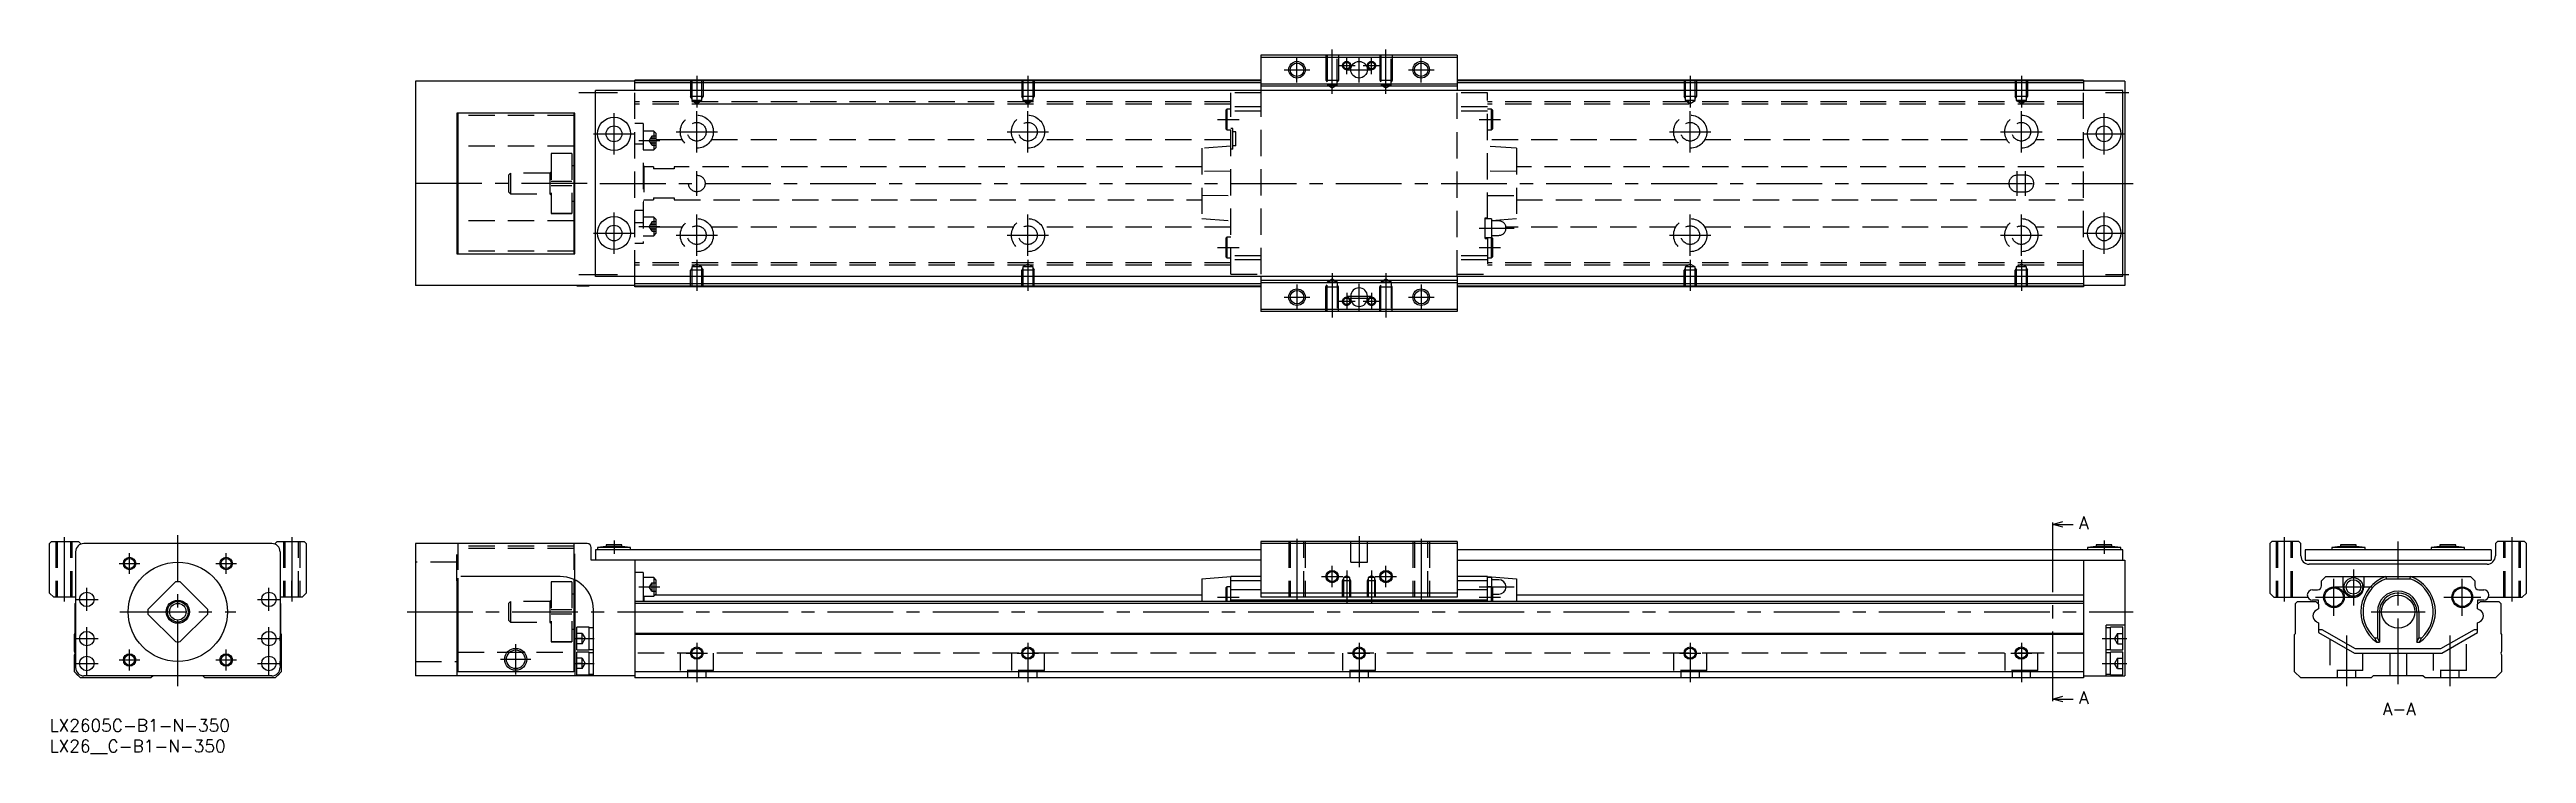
# Model space of a CAD drawing. Extents: x 0 to 598, y -8 to 162.
import ezdxf

# ---------------------------------------------------------------- set-up
doc = ezdxf.new("R2010")
doc.units = 0
doc.header["$LTSCALE"] = 0.5
doc.linetypes.add('CENTER', pattern=[50.8, 31.75, -6.35, 6.35, -6.35])
doc.linetypes.add('DASHED', pattern=[19.05, 12.7, -6.35])
for name, color, linetype in [('MSM_CENTER', 1, 'CENTER'), ('MSM_CONTINUOUS', 7, 'CONTINUOUS'), ('MSM_DASHED', 4, 'DASHED'), ('MSM_NARROW', 5, 'CONTINUOUS'), ('MSM_PART_NUMBER', 7, 'CONTINUOUS')]:
    doc.layers.add(name, color=color, linetype=linetype)
doc.styles.get("Standard").update_dxf_attribs({"font": 'txt.shx', "height": 1, "bigfont": 'bigfont.shx'})

# ---------------------------------------------------------------- blocks, each defined once
blk = doc.blocks.new('*U2')
at = {"layer": 'MSM_PART_NUMBER'}
blk.add_text('LX2605C-B1-N-350', height=3, dxfattribs=at).set_placement((0, -3))
blk = doc.blocks.new('*U3')
at = {"layer": 'MSM_PART_NUMBER'}
blk.add_text('LX26__C-B1-N-350', height=3, dxfattribs=at).set_placement((0, -8))

msp = doc.modelspace()

# ---------------------------------------------------------------- linework, layer by layer
at = {"layer": 'MSM_CENTER'}
for p, q in [((309.88, 151.28), (309.88, 161.98)), ((322.88, 151.28), (322.88, 161.98)), ((298.28, 157.08), (304.48, 157.08)), ((301.38, 153.98), (301.38, 160.18)), ((311.33, 158.08), (315.43, 158.08)), ((313.28, 157.08), (319.48, 157.08)), ((313.38, 156.03), (313.38, 160.13)), ((316.38, 153.98), (316.38, 160.18)), ((317.33, 158.08), (321.43, 158.08)), ((319.38, 156.03), (319.38, 160.13)), ((328.28, 157.08), (334.48, 157.08)), ((331.38, 153.98), (331.38, 160.18)), ((127.88, 151.58), (137.18, 151.58)), ((156.38, 155.58), (156.38, 147.95)), ((236.38, 155.58), (236.38, 147.95)), ((396.38, 155.58), (396.38, 147.95)), ((476.38, 155.58), (476.38, 147.95)), ((496.68, 151.58), (502.38, 151.58)), ((136.38, 136.58), (136.38, 146.58)), ((156.38, 137.08), (156.38, 147.08)), ((236.38, 137.08), (236.38, 147.08)), ((282.18, 145.08), (287.38, 145.08)), ((345.38, 145.08), (350.58, 145.08)), ((396.38, 137.08), (396.38, 147.08)), ((476.38, 137.08), (476.38, 147.08)), ((496.38, 136.58), (496.38, 146.58)), ((131.38, 141.58), (141.38, 141.58)), ((142.38, 139.98), (147.48, 139.98)), ((151.38, 142.08), (161.38, 142.08)), ((231.38, 142.08), (241.38, 142.08)), ((391.38, 142.08), (401.38, 142.08)), ((471.38, 142.08), (481.38, 142.08)), ((491.38, 141.58), (501.38, 141.58)), ((156.38, 126.58), (156.38, 132.58)), ((475.38, 126.58), (475.38, 132.58)), ((477.38, 126.58), (477.38, 132.58)), ((129.88, 129.58), (86.38, 129.58)), ((132.98, 129.58), (503.38, 129.58)), ((136.38, 112.58), (136.38, 122.58)), ((156.38, 112.08), (156.38, 122.08)), ((236.38, 112.08), (236.38, 122.08)), ((396.38, 112.08), (396.38, 122.08)), ((476.38, 112.08), (476.38, 122.08)), ((496.38, 112.58), (496.38, 122.58)), ((131.38, 117.58), (141.38, 117.58)), ((142.38, 119.19), (147.48, 119.19)), ((151.38, 117.08), (161.38, 117.08)), ((231.38, 117.08), (241.38, 117.08)), ((282.18, 114.08), (287.38, 114.08)), ((345.38, 118.78), (353.88, 118.78)), ((345.38, 114.08), (350.58, 114.08)), ((391.38, 117.08), (401.38, 117.08)), ((471.38, 117.08), (481.38, 117.08)), ((491.38, 117.58), (501.38, 117.58)), ((156.38, 111.09), (156.38, 103.58)), ((236.38, 111.09), (236.38, 103.58)), ((309.88, 107.89), (309.88, 97.19)), ((322.88, 107.89), (322.88, 97.19)), ((396.38, 111.09), (396.38, 103.58)), ((476.38, 111.09), (476.38, 103.58)), ((127.88, 107.58), (137.18, 107.58)), ((298.28, 102.08), (304.48, 102.08)), ((301.38, 105.18), (301.38, 98.98)), ((313.38, 103.13), (313.38, 99.03)), ((313.38, 102.33), (319.38, 102.33)), ((313.38, 101.83), (319.38, 101.83)), ((316.38, 98.83), (316.38, 105.33)), ((319.38, 103.13), (319.38, 99.03)), ((328.28, 102.08), (334.48, 102.08)), ((331.38, 105.18), (331.38, 98.98)), ((496.68, 107.58), (502.38, 107.58)), ((311.33, 101.08), (315.43, 101.08)), ((317.33, 101.08), (321.43, 101.08)), ((3.5, 44), (3.5, 28.5)), ((31, 8), (31, 44.5)), ((58.5, 44), (58.5, 28.5)), ((136.38, 43.2), (136.38, 40)), ((301.38, 43.67), (301.38, 28.82)), ((316.38, 44.25), (316.38, 36.75)), ((331.38, 43.67), (331.38, 28.82)), ((483.91, 46.62), (483.91, 5.38)), ((496.38, 43.2), (496.38, 40)), ((539.91, 44), (539.91, 28.5)), ((567.41, 8.5), (567.41, 43)), ((594.91, 44), (594.91, 28.5)), ((16.83, 37.67), (21.83, 37.67)), ((19.33, 35.17), (19.33, 40.17)), ((40.17, 37.67), (45.17, 37.67)), ((42.67, 35.17), (42.67, 40.17)), ((309.88, 31.92), (309.88, 37.07)), ((313.38, 35.96), (313.38, 28.24)), ((319.38, 35.96), (319.38, 28.24)), ((322.88, 31.92), (322.88, 37.07)), ((556.61, 36.25), (556.61, 27.5)), ((9, 26.25), (9, 31.75)), ((53, 26.25), (53, 31.75)), ((142.38, 32), (147.48, 32)), ((307.3, 34.5), (312.45, 34.5)), ((320.3, 34.5), (325.45, 34.5)), ((345.38, 32), (353.88, 32)), ((551.91, 25), (551.91, 34)), ((552.11, 32), (561.11, 32)), ((582.91, 25), (582.91, 34)), ((6.25, 29), (11.75, 29)), ((17, 26), (45, 26)), ((50.25, 29), (55.75, 29)), ((86.38, 26), (503.38, 26)), ((282.18, 29.5), (287.38, 29.5)), ((345.38, 29.5), (350.58, 29.5)), ((547.41, 29.5), (556.41, 29.5)), ((560.91, 26), (573.91, 26)), ((578.41, 29.5), (587.41, 29.5)), ((6.25, 19.5), (11.75, 19.5)), ((9, 10.75), (9, 22.25)), ((50.25, 19.5), (55.75, 19.5)), ((53, 10.75), (53, 22.25)), ((112.63, 10.85), (112.63, 18.15)), ((127.18, 19.5), (131.58, 19.5)), ((156.38, 18.5), (156.38, 9)), ((236.38, 18.5), (236.38, 9)), ((316.38, 18.5), (316.38, 9)), ((396.38, 18.5), (396.38, 9)), ((476.38, 18.5), (476.38, 9)), ((495.88, 19.5), (501.88, 19.5)), ((554.91, 20.29), (554.91, 8)), ((579.91, 20.29), (579.91, 8)), ((6.25, 13.5), (11.75, 13.5)), ((16.83, 14.33), (21.83, 14.33)), ((19.33, 11.83), (19.33, 16.83)), ((40.17, 14.33), (45.17, 14.33)), ((42.67, 11.83), (42.67, 16.83)), ((50.25, 13.5), (55.75, 13.5)), ((108.98, 14.5), (116.28, 14.5)), ((127.18, 13.5), (131.58, 13.5)), ((153.8, 16), (158.95, 16)), ((233.8, 16), (238.95, 16)), ((313.8, 16), (318.95, 16)), ((393.8, 16), (398.95, 16)), ((473.8, 16), (478.95, 16)), ((495.88, 13.5), (501.88, 13.5))]:
    msp.add_line(p, q, dxfattribs=at)
at = {"layer": 'MSM_CONTINUOUS'}
for p, q in [((340.08, 160.58), (292.68, 160.58)), ((292.68, 160.58), (292.68, 152.08)), ((340.08, 160.08), (292.68, 160.08)), ((340.08, 160.58), (340.08, 152.08)), ((88.38, 154.28), (88.38, 104.88)), ((141.38, 154.28), (88.38, 154.28)), ((127.38, 154.28), (127.38, 154.33)), ((130.38, 154.33), (127.38, 154.33)), ((130.38, 154.28), (130.38, 154.33)), ((500.88, 152.08), (131.88, 152.08)), ((131.88, 107.08), (131.88, 152.08)), ((292.68, 154.58), (141.38, 154.58)), ((141.38, 152.08), (141.38, 154.58)), ((292.68, 154.38), (141.38, 154.38)), ((292.68, 153.88), (141.38, 153.88)), ((340.08, 153.58), (292.68, 153.58)), ((340.08, 153.08), (292.68, 153.08)), ((491.38, 154.58), (340.08, 154.58)), ((491.38, 154.38), (340.08, 154.38)), ((491.38, 153.88), (340.08, 153.88)), ((491.38, 154.58), (491.38, 152.08)), ((501.38, 154.28), (491.38, 154.28)), ((497.88, 154.28), (497.88, 154.33)), ((500.88, 154.33), (497.88, 154.33)), ((500.88, 154.28), (500.88, 154.33)), ((500.88, 107.08), (500.88, 152.08)), ((501.38, 154.28), (501.38, 104.88)), ((98.38, 146.58), (98.38, 112.58)), ((126.88, 146.58), (98.38, 146.58)), ((98.38, 145.98), (98.63, 145.98)), ((98.63, 144.28), (98.38, 144.28)), ((98.63, 146.58), (98.63, 112.58)), ((126.63, 146.58), (126.63, 112.58)), ((126.63, 145.98), (126.88, 145.98)), ((126.88, 144.28), (126.63, 144.28)), ((126.88, 112.58), (126.88, 146.58)), ((98.63, 138.58), (98.38, 138.58)), ((126.88, 138.58), (126.63, 138.58)), ((126.88, 133.83), (126.63, 133.83)), ((98.63, 120.58), (98.38, 120.58)), ((126.63, 125.33), (126.88, 125.33)), ((126.88, 120.58), (126.63, 120.58)), ((98.63, 114.88), (98.38, 114.88)), ((126.88, 114.88), (126.63, 114.88)), ((98.38, 113.18), (98.63, 113.18)), ((98.38, 112.58), (126.88, 112.58)), ((126.63, 113.18), (126.88, 113.18)), ((141.38, 104.88), (88.38, 104.88)), ((127.38, 104.83), (127.38, 104.88)), ((127.38, 104.83), (130.38, 104.83)), ((130.38, 104.83), (130.38, 104.88)), ((500.88, 107.08), (131.88, 107.08)), ((141.38, 104.58), (141.38, 107.08)), ((292.68, 105.28), (141.38, 105.28)), ((292.68, 104.78), (141.38, 104.78)), ((292.68, 104.58), (141.38, 104.58)), ((292.68, 107.08), (292.68, 98.58)), ((340.08, 106.08), (292.68, 106.08)), ((340.08, 105.58), (292.68, 105.58)), ((314.38, 102.33), (314.38, 101.83)), ((318.38, 101.83), (318.38, 102.33)), ((340.08, 107.08), (340.08, 98.58)), ((491.38, 105.28), (340.08, 105.28)), ((491.38, 104.78), (340.08, 104.78)), ((491.38, 104.58), (340.08, 104.58)), ((491.38, 107.08), (491.38, 104.58)), ((501.38, 104.88), (491.38, 104.88)), ((340.08, 99.08), (292.68, 99.08)), ((340.08, 98.58), (292.68, 98.58)), ((0, 42.5), (0.5, 43)), ((0, 30.5), (0, 42.5)), ((0.5, 43), (7, 43)), ((7, 43), (7.5, 42.5)), ((7.5, 42.5), (7.5, 42.33)), ((53.7, 42.5), (8.3, 42.5)), ((54.5, 42.5), (55, 43)), ((54.5, 42.33), (54.5, 42.5)), ((55, 43), (61.5, 43)), ((61.5, 43), (62, 42.5)), ((62, 42.5), (62, 30.5)), ((88.38, 42.5), (88.38, 10.5)), ((129.88, 42.5), (88.38, 42.5)), ((134.48, 42.2), (134.48, 41.8)), ((138.28, 42.2), (134.48, 42.2)), ((138.28, 41.8), (138.28, 42.2)), ((292.68, 43), (292.68, 29.5)), ((340.08, 43), (292.68, 43)), ((340.08, 42.5), (292.68, 42.5)), ((340.08, 43), (340.08, 29.5)), ((483.91, 47.12), (486.41, 47.79)), ((483.91, 47.62), (483.91, 46.62)), ((486.41, 46.45), (483.91, 47.12)), ((483.91, 47.12), (488.91, 47.12)), ((494.48, 42.2), (494.48, 41.8)), ((498.28, 42.2), (494.48, 42.2)), ((498.28, 41.8), (498.28, 42.2)), ((536.91, 43), (536.41, 42.5)), ((536.41, 42.5), (536.41, 30.5)), ((543.41, 43), (536.91, 43)), ((543.91, 42.5), (543.41, 43)), ((543.91, 39.5), (543.91, 42.5)), ((553.51, 42.2), (553.51, 41.8)), ((557.31, 42.2), (553.51, 42.2)), ((557.31, 41.8), (557.31, 42.2)), ((577.51, 42.2), (577.51, 41.8)), ((581.31, 42.2), (577.51, 42.2)), ((581.31, 41.8), (581.31, 42.2)), ((591.41, 43), (590.91, 42.5)), ((590.91, 42.5), (590.91, 39.5)), ((597.91, 43), (591.41, 43)), ((598.41, 42.5), (597.91, 43)), ((598.41, 30.5), (598.41, 42.5)), ((6.3, 40.5), (6.3, 12.5)), ((55.7, 40.5), (55.7, 12.5)), ((130.88, 38.5), (130.88, 41.5)), ((292.68, 38.5), (130.88, 38.5)), ((292.68, 41), (131.88, 41)), ((131.88, 41), (131.88, 38.5)), ((134.48, 41.8), (132.38, 41.55)), ((132.38, 41.55), (132.38, 41)), ((140.38, 41.55), (132.38, 41.55)), ((138.28, 41.8), (134.48, 41.8)), ((140.38, 41.55), (138.28, 41.8)), ((140.38, 41), (140.38, 41.55)), ((141.38, 38.5), (141.38, 10)), ((500.88, 41), (340.08, 41)), ((340.08, 38.5), (501.38, 38.5)), ((491.38, 38.5), (491.38, 10)), ((494.48, 41.8), (492.38, 41.55)), ((492.38, 41.55), (492.38, 41)), ((500.38, 41.55), (492.38, 41.55)), ((498.28, 41.8), (494.48, 41.8)), ((500.38, 41.55), (498.28, 41.8)), ((500.38, 41), (500.38, 41.55)), ((500.88, 38.5), (500.88, 41)), ((501.38, 38.5), (501.38, 10.5)), ((544.91, 41), (544.91, 38.5)), ((589.91, 41), (544.91, 41)), ((544.91, 38.5), (589.91, 38.5)), ((588.91, 37.5), (545.91, 37.5)), ((553.51, 41.8), (551.41, 41.55)), ((551.41, 41.55), (551.41, 41)), ((559.41, 41.55), (551.41, 41.55)), ((557.31, 41.8), (553.51, 41.8)), ((559.41, 41.55), (557.31, 41.8)), ((559.41, 41), (559.41, 41.55)), ((577.51, 41.8), (575.41, 41.55)), ((575.41, 41.55), (575.41, 41)), ((583.41, 41.55), (575.41, 41.55)), ((581.31, 41.8), (577.51, 41.8)), ((583.41, 41.55), (581.31, 41.8)), ((583.41, 41), (583.41, 41.55)), ((589.91, 41), (589.91, 38.5)), ((1, 29.5), (0, 30.5)), ((30.45, 33.23), (23.77, 26.55)), ((38.23, 26.55), (31.55, 33.23)), ((62, 30.5), (61, 29.5)), ((98.38, 33.5), (98.38, 10.5)), ((98.63, 34.16), (98.63, 11.5)), ((123.38, 34.5), (99.38, 34.5)), ((126.63, 33.81), (126.63, 11.5)), ((126.88, 30.25), (126.63, 30.25)), ((126.88, 33.69), (126.88, 16.2)), ((143.38, 35.5), (141.38, 35.5)), ((143.38, 35.5), (143.38, 28.5)), ((145.98, 34.25), (143.38, 34.25)), ((146.48, 33.75), (145.98, 34.25)), ((145.98, 34.25), (145.98, 29.75)), ((145.98, 29.75), (146.48, 30.25)), ((278.38, 30), (146.23, 30)), ((146.48, 33.75), (146.48, 30.25)), ((278.38, 34), (285.38, 34.5)), ((278.38, 34), (278.38, 28.5)), ((284.43, 32), (284.18, 31.75)), ((284.18, 31.75), (284.18, 28.5)), ((285.38, 32), (284.43, 32)), ((284.43, 32), (284.43, 28.5)), ((292.68, 34.5), (285.38, 34.5)), ((285.38, 28.5), (285.38, 34.5)), ((292.68, 33.5), (285.38, 33.5)), ((292.68, 31.3), (285.38, 31.3)), ((340.08, 30.5), (292.68, 30.5)), ((347.38, 34.5), (340.08, 34.5)), ((347.38, 33.5), (340.08, 33.5)), ((347.38, 31.3), (340.08, 31.3)), ((347.38, 34.5), (354.38, 34)), ((347.38, 28.5), (347.38, 34.5)), ((348.38, 34.25), (347.38, 34.25)), ((348.33, 32), (347.38, 32)), ((348.58, 31.75), (348.33, 32)), ((348.33, 32), (348.33, 28.5)), ((348.38, 34.25), (348.38, 31.95)), ((350.13, 33.75), (348.38, 33.75)), ((348.58, 31.75), (348.58, 28.5)), ((348.58, 30.25), (350.13, 30.25)), ((354.38, 34), (354.38, 28.5)), ((491.38, 30), (354.38, 30)), ((537.41, 29.5), (536.41, 30.5)), ((546.71, 31.3), (547.91, 31.3)), ((548.91, 33.5), (549.91, 34.5)), ((548.91, 32.3), (548.91, 33.5)), ((549.91, 34.5), (584.91, 34.5)), ((554.11, 32), (554.11, 34.5)), ((559.11, 34.5), (559.11, 32)), ((564.45, 34.5), (564.54, 34)), ((564.54, 34), (570.28, 34)), ((570.28, 34), (570.37, 34.5)), ((584.91, 34.5), (585.91, 33.5)), ((585.91, 33.5), (585.91, 32.3)), ((586.91, 31.3), (588.11, 31.3)), ((597.41, 29.5), (598.41, 30.5)), ((6.3, 29.5), (1, 29.5)), ((6.2, 28), (6.3, 28.1)), ((6.2, 20.7), (6.2, 28)), ((23.77, 25.45), (30.45, 18.77)), ((31.55, 18.77), (38.23, 25.45)), ((61, 29.5), (55.7, 29.5)), ((55.7, 28.1), (55.8, 28)), ((55.8, 28), (55.8, 20.7)), ((131.38, 10.5), (131.38, 26.5)), ((491.38, 28.5), (141.38, 28.5)), ((491.38, 28), (141.38, 28)), ((143.38, 29.75), (145.98, 29.75)), ((143.58, 29.75), (143.58, 28.5)), ((347.38, 28.8), (285.38, 28.8)), ((340.08, 29.5), (292.68, 29.5)), ((537.41, 29.5), (545.59, 29.5)), ((542.61, 28), (543.11, 28.5)), ((542.61, 20.7), (542.61, 28)), ((543.11, 28.5), (547.51, 28.5)), ((548.21, 28.8), (546.71, 28.8)), ((547.51, 28.5), (548.21, 27.8)), ((548.21, 26.72), (547.65, 26.4)), ((548.21, 27.8), (548.21, 28.8)), ((548.21, 27.8), (548.21, 26.72)), ((562.41, 26), (562.41, 19.68)), ((562.91, 26), (562.91, 18.62)), ((571.91, 26), (571.91, 18.62)), ((572.41, 26), (572.41, 19.68)), ((586.61, 28.8), (586.61, 27.8)), ((588.11, 28.8), (586.61, 28.8)), ((586.61, 27.8), (587.31, 28.5)), ((586.61, 26.72), (586.61, 27.8)), ((587.17, 26.4), (586.61, 26.72)), ((587.31, 28.5), (591.71, 28.5)), ((589.23, 29.5), (597.41, 29.5)), ((591.71, 28.5), (592.21, 28)), ((592.21, 28), (592.21, 20.7)), ((6, 20.5), (6.2, 20.7)), ((6, 16.4), (6, 20.5)), ((55.8, 20.7), (56, 20.5)), ((56, 20.5), (56, 11.5)), ((126.63, 21.75), (126.88, 21.75)), ((127.38, 16.75), (127.38, 22.25)), ((130.38, 22.25), (127.38, 22.25)), ((130.38, 16.75), (130.38, 22.25)), ((131.38, 22.1), (130.38, 22.1)), ((491.38, 20.7), (141.38, 20.7)), ((491.38, 20.5), (141.38, 20.5)), ((496.88, 10.5), (496.88, 22.75)), ((501.38, 22.75), (496.88, 22.75)), ((497.88, 22.1), (496.88, 22.1)), ((497.88, 16.75), (497.88, 22.25)), ((500.88, 22.25), (497.88, 22.25)), ((500.88, 16.75), (500.88, 22.25)), ((542.41, 20.5), (542.61, 20.7)), ((542.41, 11.5), (542.41, 20.5)), ((547.65, 23.6), (548.21, 23.28)), ((548.21, 23.28), (548.21, 21)), ((549.06, 21.66), (548.21, 21.66)), ((548.21, 21), (556.87, 16)), ((557.14, 17), (549.06, 21.66)), ((561.73, 19.68), (562.41, 19.68)), ((562.26, 18.62), (562.91, 18.62)), ((562.41, 19.68), (562.91, 18.62)), ((571.91, 18.62), (572.41, 19.68)), ((571.91, 18.62), (572.56, 18.62)), ((572.41, 19.68), (573.1, 19.68)), ((585.76, 21.66), (577.68, 17)), ((577.95, 16), (586.61, 21)), ((586.61, 21.66), (585.76, 21.66)), ((586.61, 23.28), (587.17, 23.6)), ((586.61, 21), (586.61, 23.28)), ((592.21, 20.7), (592.41, 20.5)), ((592.41, 20.5), (592.41, 16.4)), ((6, 11.5), (6, 15.6)), ((98.38, 16.2), (98.63, 16.2)), ((126.63, 16.2), (126.88, 16.2)), ((127.38, 16.75), (130.38, 16.75)), ((127.38, 10.75), (127.38, 16.25)), ((130.38, 16.25), (127.38, 16.25)), ((130.38, 16.9), (131.38, 16.9)), ((130.38, 10.75), (130.38, 16.25)), ((131.38, 16.1), (130.38, 16.1)), ((496.88, 16.9), (497.88, 16.9)), ((497.88, 16.1), (496.88, 16.1)), ((497.88, 16.75), (500.88, 16.75)), ((497.88, 10.75), (497.88, 16.25)), ((500.88, 16.25), (497.88, 16.25)), ((500.88, 10.75), (500.88, 16.25)), ((556.87, 16), (577.95, 16)), ((577.68, 17), (557.14, 17)), ((592.41, 15.6), (592.41, 11.5)), ((7.5, 10), (6, 11.5)), ((24.5, 10), (7.5, 10)), ((53.7, 10.5), (8.3, 10.5)), ((25, 10.5), (24.5, 10)), ((37.52, 10), (37.02, 10.5)), ((54.5, 10), (37.52, 10)), ((56, 11.5), (54.5, 10)), ((141.38, 10.5), (88.38, 10.5)), ((126.63, 11.5), (98.63, 11.5)), ((127.38, 10.75), (130.38, 10.75)), ((130.38, 10.9), (131.38, 10.9)), ((491.38, 11.5), (141.38, 11.5)), ((491.38, 10), (141.38, 10)), ((491.38, 10.5), (501.38, 10.5)), ((496.88, 10.9), (497.88, 10.9)), ((497.88, 10.75), (500.88, 10.75)), ((543.91, 10), (542.41, 11.5)), ((560.9, 10), (543.91, 10)), ((561.4, 10.5), (560.9, 10)), ((573.41, 10.5), (561.4, 10.5)), ((573.91, 10), (573.41, 10.5)), ((590.91, 10), (573.91, 10)), ((592.41, 11.5), (590.91, 10)), ((483.91, 4.88), (486.41, 5.55)), ((483.91, 5.38), (483.91, 4.38)), ((486.41, 4.21), (483.91, 4.88)), ((483.91, 4.88), (488.91, 4.88))]:
    msp.add_line(p, q, dxfattribs=at)
for centre, radius in [((301.38, 157.08), 1.62), ((316.38, 157.08), 2), ((331.38, 157.08), 1.62), ((136.38, 141.58), 4), ((496.38, 141.58), 4), ((136.38, 141.58), 1.9), ((496.38, 141.58), 1.9), ((136.38, 117.58), 4), ((496.38, 117.58), 4), ((136.38, 117.58), 1.9), ((496.38, 117.58), 1.9), ((301.38, 102.08), 1.62), ((331.38, 102.08), 1.62), ((19.33, 37.67), 1.23), ((31, 26), 12), ((42.67, 37.67), 1.23), ((9, 29), 1.75), ((53, 29), 1.75), ((309.88, 34.5), 1.23), ((322.88, 34.5), 1.23), ((551.91, 29.5), 2.5), ((551.91, 29.5), 2.25), ((556.61, 32), 2.25), ((556.61, 32), 1.75), ((567.41, 26), 4), ((582.91, 29.5), 2.5), ((582.91, 29.5), 2.25), ((31, 26), 2.8), ((31, 26), 2.5), ((31, 26), 2), ((9, 19.5), 1.75), ((53, 19.5), 1.75), ((9, 13.5), 1.75), ((19.33, 14.33), 1.23), ((42.67, 14.33), 1.23), ((53, 13.5), 1.75), ((112.63, 14.5), 2.65), ((112.63, 14.5), 2.25), ((156.38, 16), 1.23), ((236.38, 16), 1.23), ((316.38, 16), 1.23), ((396.38, 16), 1.23), ((476.38, 16), 1.23)]:
    msp.add_circle(centre, radius, dxfattribs=at)
for centre, radius, start, end in [((316.38, 102.33), 2, 0, 180), ((316.38, 101.83), 2, 180, 0), ((8.3, 40.5), 2, 90, 180), ((53.7, 40.5), 2, 0, 90), ((129.87, 41.49), 1.01, 0.69584, 89.30416), ((545.91, 39.5), 2, 180, 270), ((588.91, 39.5), 2, 270, 0), ((31, 26), 7.25, 85.65725, 94.34275), ((123.38, 26.5), 8, 0, 90), ((350.13, 32), 1.75, 270, 90), ((546.71, 30.05), 1.25, 90, 270), ((547.91, 32.3), 1, 270, 0), ((556.61, 32), 2.5, 180, 0), ((567.41, 26), 9, 109.18814, 235.08479), ((567.41, 26), 8.5, 109.74992, 228.02135), ((567.41, 26), 5, 0, 180), ((567.41, 26), 4.5, 0, 180), ((567.41, 26), 8.5, 311.97865, 70.25008), ((567.41, 26), 9, 304.91521, 70.81186), ((586.91, 32.3), 1, 180, 270), ((588.11, 30.05), 1.25, 270, 90), ((31, 26), 7.25, 175.65725, 184.34275), ((31, 26), 7.25, 355.65725, 4.34275), ((548.53, 24.88), 1.75, 120.00006, 176.23212), ((548.53, 25.12), 1.75, 183.76788, 239.99994), ((586.3, 24.88), 1.75, 3.76788, 59.99994), ((586.3, 25.12), 1.75, 300.00006, 356.23212), ((9, 19.5), 2.75, 169.0575, 190.9425), ((31, 26), 7.25, 265.65725, 274.34275), ((53, 19.5), 2.75, 349.0575, 10.9425), ((571.77, 24.07), 10.96, 203.60592, 209.81833), ((562.88, 24.16), 11.15, 330.23489, 336.34087), ((5.7, 16), 0.5, 306.87606, 53.12394), ((9, 13.5), 2.75, 169.0575, 190.9425), ((8.3, 12.5), 2, 180, 270), ((53.7, 12.5), 2, 270, 0), ((53, 13.5), 2.75, 349.0575, 10.9425), ((592.71, 16), 0.5, 126.87606, 233.12394), ((7.3, 11.5), 1, 201.81948, 248.18052), ((54.7, 11.5), 1, 291.81063, 338.18937)]:
    msp.add_arc(centre, radius, start, end, dxfattribs=at)
at = {"layer": 'MSM_DASHED'}
for p, q in [((308.38, 160.58), (308.38, 154.58)), ((308.65, 160.58), (308.65, 153.38)), ((311.11, 153.38), (311.11, 160.58)), ((311.38, 160.58), (311.38, 154.58)), ((321.38, 160.58), (321.38, 154.58)), ((321.65, 160.58), (321.65, 153.38)), ((324.11, 153.38), (324.11, 160.58)), ((324.38, 160.58), (324.38, 154.58)), ((141.38, 107.08), (141.38, 152.08)), ((154.88, 154.58), (154.88, 150.58)), ((157.88, 150.58), (154.88, 150.58)), ((155.15, 150.12), (154.88, 150.58)), ((155.08, 154.38), (155.08, 154.38)), ((155.15, 154.58), (155.15, 149.66)), ((157.61, 149.66), (155.15, 149.66)), ((155.15, 149.66), (156.38, 148.95)), ((156.38, 148.95), (157.61, 149.66)), ((157.61, 149.66), (157.61, 154.58)), ((157.61, 150.12), (157.88, 150.58)), ((157.88, 154.58), (157.88, 150.58)), ((234.88, 154.58), (234.88, 150.58)), ((237.88, 150.58), (234.88, 150.58)), ((235.15, 150.12), (234.88, 150.58)), ((235.08, 154.38), (235.08, 154.38)), ((235.08, 154.38), (235.08, 154.38)), ((235.15, 154.58), (235.15, 149.66)), ((237.61, 149.66), (235.15, 149.66)), ((235.15, 149.66), (236.38, 148.95)), ((236.38, 148.95), (237.61, 149.66)), ((237.61, 149.66), (237.61, 154.58)), ((237.61, 150.12), (237.88, 150.58)), ((237.68, 154.38), (237.69, 154.4)), ((237.88, 154.58), (237.88, 150.58)), ((292.68, 151.53), (285.38, 151.53)), ((285.38, 107.63), (285.38, 151.53)), ((292.68, 152.08), (292.68, 107.08)), ((308.38, 154.58), (311.38, 154.58)), ((308.38, 154.58), (308.65, 154.12)), ((308.65, 153.38), (309.88, 152.67)), ((308.65, 153.38), (311.11, 153.38)), ((309.88, 152.67), (311.11, 153.38)), ((311.38, 154.58), (311.11, 154.12)), ((321.38, 154.58), (324.38, 154.58)), ((321.38, 154.58), (321.65, 154.12)), ((321.65, 153.38), (322.88, 152.67)), ((321.65, 153.38), (324.11, 153.38)), ((322.88, 152.67), (324.11, 153.38)), ((324.38, 154.58), (324.11, 154.12)), ((340.08, 107.08), (340.08, 152.08)), ((347.38, 151.53), (340.08, 151.53)), ((347.38, 121.03), (347.38, 151.53)), ((394.88, 154.58), (394.88, 150.58)), ((397.88, 150.58), (394.88, 150.58)), ((395.15, 150.12), (394.88, 150.58)), ((395.08, 154.38), (395.08, 154.38)), ((395.08, 154.38), (395.08, 154.38)), ((395.15, 154.58), (395.15, 149.66)), ((397.61, 149.66), (395.15, 149.66)), ((395.15, 149.66), (396.38, 148.95)), ((396.38, 148.95), (397.61, 149.66)), ((397.61, 149.66), (397.61, 154.58)), ((397.61, 150.12), (397.88, 150.58)), ((397.68, 154.38), (397.69, 154.4)), ((397.88, 154.58), (397.88, 150.58)), ((474.88, 154.58), (474.88, 150.58)), ((477.88, 150.58), (474.88, 150.58)), ((475.15, 150.12), (474.88, 150.58)), ((475.08, 154.38), (475.08, 154.38)), ((475.08, 154.38), (475.08, 154.38)), ((475.15, 154.58), (475.15, 149.66)), ((477.61, 149.66), (475.15, 149.66)), ((475.15, 149.66), (476.38, 148.95)), ((476.38, 148.95), (477.61, 149.66)), ((477.61, 149.66), (477.61, 154.58)), ((477.61, 150.12), (477.88, 150.58)), ((477.68, 154.38), (477.69, 154.4)), ((477.88, 154.58), (477.88, 150.58)), ((491.38, 107.08), (491.38, 152.08)), ((126.63, 145.98), (98.63, 145.98)), ((285.38, 149.34), (141.38, 149.34)), ((285.38, 148.78), (141.38, 148.78)), ((143.38, 144.08), (141.38, 144.08)), ((143.38, 144.08), (143.38, 115.08)), ((222.88, 148.78), (159.88, 148.78)), ((284.43, 147.58), (284.18, 147.33)), ((284.18, 147.33), (284.18, 142.83)), ((285.38, 147.58), (284.43, 147.58)), ((284.43, 147.58), (284.43, 142.58)), ((292.68, 148.08), (285.38, 148.08)), ((292.68, 147.08), (285.38, 147.08)), ((347.38, 148.08), (340.08, 148.08)), ((347.38, 147.08), (340.08, 147.08)), ((491.38, 149.34), (347.38, 149.34)), ((491.38, 148.78), (347.38, 148.78)), ((348.33, 147.58), (347.38, 147.58)), ((348.33, 147.58), (348.33, 142.58)), ((348.58, 147.33), (348.33, 147.58)), ((348.58, 147.33), (348.58, 142.83)), ((126.63, 138.58), (98.63, 138.58)), ((143.38, 139.08), (141.38, 139.08)), ((145.98, 142.23), (143.38, 142.23)), ((143.38, 137.73), (145.98, 137.73)), ((145.48, 140.98), (144.9, 139.98)), ((145.48, 138.98), (144.9, 139.98)), ((145.48, 141.13), (146.48, 141.13)), ((145.48, 141.13), (145.48, 138.82)), ((145.48, 140.55), (146.48, 140.55)), ((145.48, 139.4), (146.48, 139.4)), ((145.48, 138.82), (146.48, 138.82)), ((146.48, 141.73), (145.98, 142.23)), ((145.98, 142.23), (145.98, 137.73)), ((145.98, 137.73), (146.48, 138.23)), ((146.48, 141.73), (146.48, 138.23)), ((152.89, 140.12), (146.48, 140.12)), ((232.89, 140.12), (159.87, 140.12)), ((285.38, 140.12), (239.87, 140.12)), ((285.38, 138.58), (278.38, 138.08)), ((278.38, 138.08), (278.38, 121.08)), ((284.18, 142.83), (284.43, 142.58)), ((284.43, 142.58), (285.38, 142.58)), ((285.88, 142.88), (285.38, 142.88)), ((285.88, 137.88), (285.38, 137.88)), ((285.88, 137.88), (285.88, 142.88)), ((286.58, 142.08), (285.88, 142.08)), ((286.58, 138.68), (285.88, 138.68)), ((286.58, 138.68), (286.58, 142.08)), ((347.38, 142.58), (348.33, 142.58)), ((392.89, 140.12), (347.38, 140.12)), ((354.38, 138.08), (347.38, 138.58)), ((348.33, 142.58), (348.58, 142.83)), ((354.38, 138.08), (354.38, 121.08)), ((472.89, 140.12), (399.87, 140.12)), ((491.38, 140.12), (479.87, 140.12)), ((111.38, 132.08), (110.88, 131.58)), ((111.38, 132.08), (111.38, 127.08)), ((120.88, 132.08), (111.38, 132.08)), ((121.18, 132.38), (120.88, 132.08)), ((120.88, 132.08), (120.88, 127.08)), ((121.18, 136.83), (121.18, 122.33)), ((126.18, 136.83), (121.18, 136.83)), ((126.18, 136.81), (121.18, 136.81)), ((126.18, 136.83), (126.18, 122.33)), ((126.63, 133.83), (126.18, 133.83)), ((143.58, 133.83), (143.38, 133.83)), ((143.58, 133.83), (143.58, 125.33)), ((145.88, 133.58), (143.58, 133.58)), ((145.88, 133.58), (145.88, 133.08)), ((150.88, 133.08), (145.88, 133.08)), ((150.88, 133.58), (150.88, 133.08)), ((278.38, 133.58), (150.88, 133.58)), ((285.38, 132.54), (278.38, 132.46)), ((354.38, 132.46), (347.38, 132.54)), ((491.38, 133.58), (354.38, 133.58)), ((110.88, 131.58), (110.88, 127.58)), ((110.88, 127.58), (111.38, 127.08)), ((111.38, 127.08), (120.88, 127.08)), ((120.88, 127.08), (121.18, 126.78)), ((121.18, 130.13), (126.18, 130.13)), ((126.18, 129.04), (121.18, 129.04)), ((145.88, 126.08), (150.88, 126.08)), ((145.88, 126.08), (145.88, 125.58)), ((150.88, 126.08), (150.88, 125.58)), ((278.38, 126.71), (285.38, 126.63)), ((347.38, 126.63), (354.38, 126.71)), ((477.38, 131.58), (475.38, 131.58)), ((475.38, 127.58), (477.38, 127.58)), ((126.63, 120.58), (98.63, 120.58)), ((121.18, 122.36), (126.18, 122.36)), ((121.18, 122.33), (126.18, 122.33)), ((126.18, 125.33), (126.63, 125.33)), ((141.38, 123.08), (143.38, 123.08)), ((143.38, 120.08), (141.38, 120.08)), ((143.38, 125.33), (143.58, 125.33)), ((145.98, 121.44), (143.38, 121.44)), ((143.58, 125.58), (145.88, 125.58)), ((145.48, 120.19), (144.9, 119.19)), ((145.48, 120.35), (146.48, 120.35)), ((145.48, 120.35), (145.48, 118.04)), ((145.48, 119.77), (146.48, 119.77)), ((146.48, 120.94), (145.98, 121.44)), ((145.98, 121.44), (145.98, 116.94)), ((146.48, 120.94), (146.48, 117.44)), ((150.88, 125.58), (278.38, 125.58)), ((278.38, 121.08), (285.38, 120.58)), ((346.88, 121.28), (347.38, 121.28)), ((346.88, 116.28), (346.88, 121.28)), ((348.38, 121.03), (346.88, 121.03)), ((348.38, 120.66), (354.38, 121.08)), ((348.38, 121.03), (348.38, 116.53)), ((350.13, 120.53), (348.38, 120.53)), ((354.38, 125.58), (491.38, 125.58)), ((143.38, 115.08), (141.38, 115.08)), ((143.38, 116.94), (145.98, 116.94)), ((145.48, 118.19), (144.9, 119.19)), ((145.48, 118.61), (146.48, 118.61)), ((145.48, 118.04), (146.48, 118.04)), ((145.98, 116.94), (146.48, 117.44)), ((152.89, 119.04), (146.48, 119.04)), ((232.89, 119.04), (159.87, 119.04)), ((285.38, 119.04), (239.87, 119.04)), ((284.43, 116.58), (284.18, 116.33)), ((284.18, 116.33), (284.18, 111.83)), ((284.43, 116.58), (284.43, 111.58)), ((285.38, 116.58), (284.43, 116.58)), ((346.88, 116.53), (348.38, 116.53)), ((346.88, 116.28), (347.38, 116.28)), ((347.38, 116.53), (347.38, 107.63)), ((348.33, 116.53), (348.33, 111.58)), ((348.38, 117.03), (350.13, 117.03)), ((348.58, 116.33), (348.38, 116.53)), ((348.58, 116.33), (348.58, 111.83)), ((392.89, 119.04), (351.86, 119.04)), ((472.89, 119.04), (399.87, 119.04)), ((491.38, 119.04), (479.87, 119.04)), ((126.63, 113.18), (98.63, 113.18)), ((285.38, 110.38), (141.38, 110.38)), ((285.38, 109.82), (141.38, 109.82)), ((155.15, 109.05), (154.88, 108.58)), ((157.88, 108.58), (154.88, 108.58)), ((154.88, 104.58), (154.88, 108.58)), ((156.38, 110.09), (155.15, 109.38)), ((155.15, 109.38), (155.15, 104.58)), ((157.61, 109.38), (155.15, 109.38)), ((157.61, 109.38), (156.38, 110.09)), ((157.61, 104.58), (157.61, 109.38)), ((157.61, 109.05), (157.88, 108.58)), ((157.88, 104.58), (157.88, 108.58)), ((235.15, 109.05), (234.88, 108.58)), ((237.88, 108.58), (234.88, 108.58)), ((234.88, 104.58), (234.88, 108.58)), ((236.38, 110.09), (235.15, 109.38)), ((235.15, 109.38), (235.15, 104.58)), ((237.61, 109.38), (235.15, 109.38)), ((237.61, 109.38), (236.38, 110.09)), ((237.61, 104.58), (237.61, 109.38)), ((237.61, 109.05), (237.88, 108.58)), ((237.88, 104.58), (237.88, 108.58)), ((284.18, 111.83), (284.43, 111.58)), ((284.43, 111.58), (285.38, 111.58)), ((292.68, 112.08), (285.38, 112.08)), ((292.68, 111.08), (285.38, 111.08)), ((347.38, 112.08), (340.08, 112.08)), ((347.38, 111.08), (340.08, 111.08)), ((347.38, 111.58), (348.33, 111.58)), ((491.38, 110.38), (347.38, 110.38)), ((491.38, 109.82), (347.38, 109.82)), ((348.33, 111.58), (348.58, 111.83)), ((395.15, 109.05), (394.88, 108.58)), ((397.88, 108.58), (394.88, 108.58)), ((394.88, 104.58), (394.88, 108.58)), ((396.38, 110.09), (395.15, 109.38)), ((395.15, 109.38), (395.15, 104.58)), ((397.61, 109.38), (395.15, 109.38)), ((397.61, 109.38), (396.38, 110.09)), ((397.61, 104.58), (397.61, 109.38)), ((397.61, 109.05), (397.88, 108.58)), ((397.88, 104.58), (397.88, 108.58)), ((475.15, 109.05), (474.88, 108.58)), ((477.88, 108.58), (474.88, 108.58)), ((474.88, 104.58), (474.88, 108.58)), ((476.38, 110.09), (475.15, 109.38)), ((475.15, 109.38), (475.15, 104.58)), ((477.61, 109.38), (475.15, 109.38)), ((477.61, 109.38), (476.38, 110.09)), ((477.61, 104.58), (477.61, 109.38)), ((477.61, 109.05), (477.88, 108.58)), ((477.88, 104.58), (477.88, 108.58)), ((285.38, 107.63), (292.68, 107.63)), ((308.38, 104.58), (308.65, 105.05)), ((308.38, 98.58), (308.38, 104.58)), ((308.38, 104.58), (311.38, 104.58)), ((308.65, 105.78), (309.88, 106.49)), ((308.65, 105.78), (311.11, 105.78)), ((308.65, 98.58), (308.65, 105.78)), ((309.88, 106.49), (311.11, 105.78)), ((311.11, 105.78), (311.11, 98.58)), ((311.38, 104.58), (311.11, 105.05)), ((311.38, 98.58), (311.38, 104.58)), ((321.38, 104.58), (321.65, 105.05)), ((321.38, 98.58), (321.38, 104.58)), ((321.38, 104.58), (324.38, 104.58)), ((321.65, 105.78), (322.88, 106.49)), ((321.65, 105.78), (324.11, 105.78)), ((321.65, 98.58), (321.65, 105.78)), ((322.88, 106.49), (324.11, 105.78)), ((324.11, 105.78), (324.11, 98.58)), ((324.38, 104.58), (324.11, 105.05)), ((324.38, 98.58), (324.38, 104.58)), ((340.08, 107.63), (347.38, 107.63)), ((1.5, 43), (1.5, 29.5)), ((1.88, 43), (1.88, 29.5)), ((5.12, 29.5), (5.12, 43)), ((5.5, 29.5), (5.5, 43)), ((56.5, 43), (56.5, 29.5)), ((56.88, 43), (56.88, 29.5)), ((60.12, 29.5), (60.12, 43)), ((60.5, 43), (60.5, 29.5)), ((98.38, 33.5), (98.38, 42.5)), ((98.63, 42.5), (98.63, 34.16)), ((126.63, 41.9), (98.63, 41.9)), ((126.63, 42.5), (126.63, 33.81)), ((126.88, 33.69), (126.88, 42.5)), ((299.38, 43), (299.38, 29.5)), ((299.76, 43), (299.76, 29.5)), ((303, 29.5), (303, 43)), ((303.38, 43), (303.38, 29.5)), ((314.38, 38), (314.38, 43)), ((318.38, 38), (318.38, 43)), ((329.38, 43), (329.38, 29.5)), ((329.76, 43), (329.76, 29.5)), ((333, 29.5), (333, 43)), ((333.38, 43), (333.38, 29.5)), ((537.91, 43), (537.91, 29.5)), ((538.29, 43), (538.29, 29.5)), ((541.53, 29.5), (541.53, 43)), ((541.91, 29.5), (541.91, 43)), ((592.91, 29.5), (592.91, 43)), ((593.29, 29.5), (593.29, 43)), ((596.53, 43), (596.53, 29.5)), ((596.91, 43), (596.91, 29.5)), ((98.38, 38), (88.38, 38)), ((126.63, 41.3), (98.63, 41.3)), ((314.38, 38), (318.38, 38)), ((121.18, 33.25), (121.18, 18.75)), ((126.18, 33.25), (121.18, 33.25)), ((126.18, 33.23), (121.18, 33.23)), ((126.18, 33.25), (126.18, 18.75)), ((126.63, 30.25), (126.18, 30.25)), ((145.48, 33), (144.9, 32)), ((145.48, 31), (144.9, 32)), ((145.48, 33), (146.48, 33)), ((145.48, 33), (145.48, 31)), ((145.48, 32), (146.48, 32)), ((145.48, 31), (146.48, 31)), ((312.38, 33.5), (312.6, 33.87)), ((312.38, 29.5), (312.38, 33.5)), ((314.38, 33.5), (312.38, 33.5)), ((313.38, 34.7), (312.6, 34.25)), ((312.6, 34.25), (312.6, 29.5)), ((314.16, 34.25), (312.6, 34.25)), ((314.16, 34.25), (313.38, 34.7)), ((314.16, 29.5), (314.16, 34.25)), ((314.38, 33.5), (314.16, 33.87)), ((314.38, 29.5), (314.38, 33.5)), ((318.38, 33.5), (318.6, 33.87)), ((318.38, 29.5), (318.38, 33.5)), ((320.38, 33.5), (318.38, 33.5)), ((319.38, 34.7), (318.6, 34.25)), ((318.6, 34.25), (318.6, 29.5)), ((320.16, 34.25), (318.6, 34.25)), ((320.16, 34.25), (319.38, 34.7)), ((320.16, 29.5), (320.16, 34.25)), ((320.38, 33.5), (320.16, 33.87)), ((320.38, 29.5), (320.38, 33.5)), ((110.88, 28), (111.38, 28.5)), ((110.88, 28), (110.88, 24)), ((110.88, 24), (111.38, 23.5)), ((111.38, 28.5), (111.38, 23.5)), ((120.88, 28.5), (111.38, 28.5)), ((121.18, 28.8), (120.88, 28.5)), ((120.88, 28.5), (120.88, 23.5)), ((121.18, 26.55), (126.18, 26.55)), ((126.18, 25.45), (121.18, 25.45)), ((111.38, 23.5), (120.88, 23.5)), ((120.88, 23.5), (121.18, 23.2)), ((121.18, 18.77), (126.18, 18.77)), ((121.18, 18.75), (126.18, 18.75)), ((126.18, 21.75), (126.63, 21.75)), ((128.68, 20.75), (127.38, 20.75)), ((128.68, 19.5), (127.38, 19.5)), ((128.68, 18.25), (127.38, 18.25)), ((128.68, 18.25), (128.68, 20.75)), ((128.68, 20.75), (129.4, 19.5)), ((128.68, 18.25), (129.4, 19.5)), ((499.58, 20.75), (498.86, 19.5)), ((499.58, 18.25), (498.86, 19.5)), ((499.58, 20.75), (500.88, 20.75)), ((499.58, 20.75), (499.58, 18.25)), ((499.58, 19.5), (500.88, 19.5)), ((499.58, 18.25), (500.88, 18.25)), ((550.91, 19.44), (550.91, 11.8)), ((583.91, 11.8), (583.91, 19.44)), ((88.38, 14), (98.38, 14)), ((98.63, 16.2), (126.63, 16.2)), ((126.88, 16.2), (126.88, 10.5)), ((128.68, 14.75), (127.38, 14.75)), ((128.68, 13.5), (127.38, 13.5)), ((128.68, 12.25), (127.38, 12.25)), ((128.68, 12.25), (128.68, 14.75)), ((128.68, 14.75), (129.4, 13.5)), ((128.68, 12.25), (129.4, 13.5)), ((491.38, 16), (141.38, 16)), ((152.38, 16), (152.38, 11.8)), ((160.38, 11.8), (160.38, 16)), ((232.38, 16), (232.38, 11.8)), ((240.38, 11.8), (240.38, 16)), ((312.38, 16), (312.38, 11.8)), ((320.38, 11.8), (320.38, 16)), ((392.38, 16), (392.38, 11.8)), ((400.38, 11.8), (400.38, 16)), ((472.38, 16), (472.38, 11.8)), ((480.38, 11.8), (480.38, 16)), ((499.58, 14.75), (498.86, 13.5)), ((499.58, 12.25), (498.86, 13.5)), ((499.58, 14.75), (500.88, 14.75)), ((499.58, 14.75), (499.58, 12.25)), ((499.58, 13.5), (500.88, 13.5)), ((499.58, 12.25), (500.88, 12.25)), ((558.91, 11.8), (558.91, 16)), ((565.41, 16), (565.41, 10.5)), ((569.41, 16), (569.41, 10.5)), ((575.91, 16), (575.91, 11.8)), ((160.38, 11.8), (152.38, 11.8)), ((154.13, 11.8), (154.13, 10)), ((158.63, 10), (158.63, 11.8)), ((240.38, 11.8), (232.38, 11.8)), ((234.13, 11.8), (234.13, 10)), ((238.63, 10), (238.63, 11.8)), ((320.38, 11.8), (312.38, 11.8)), ((314.13, 11.8), (314.13, 10)), ((318.63, 10), (318.63, 11.8)), ((400.38, 11.8), (392.38, 11.8)), ((394.13, 11.8), (394.13, 10)), ((398.63, 10), (398.63, 11.8)), ((480.38, 11.8), (472.38, 11.8)), ((474.13, 11.8), (474.13, 10)), ((478.63, 10), (478.63, 11.8)), ((558.91, 11.8), (550.91, 11.8)), ((552.66, 11.8), (552.66, 10)), ((557.16, 10), (557.16, 11.8)), ((583.91, 11.8), (575.91, 11.8)), ((577.66, 11.8), (577.66, 10)), ((582.16, 10), (582.16, 11.8))]:
    msp.add_line(p, q, dxfattribs=at)
for centre, radius in [((313.38, 158.08), 1), ((313.38, 158.08), 0.784), ((319.38, 158.08), 1), ((319.38, 158.08), 0.784), ((156.38, 142.08), 4), ((156.38, 142.08), 2.25), ((236.38, 142.08), 4), ((236.38, 142.08), 2.25), ((396.38, 142.08), 4), ((396.38, 142.08), 2.25), ((476.38, 142.08), 4), ((476.38, 142.08), 2.25), ((156.38, 129.58), 2), ((156.38, 117.08), 4), ((236.38, 117.08), 4), ((396.38, 117.08), 4), ((476.38, 117.08), 4), ((156.38, 117.08), 2.25), ((236.38, 117.08), 2.25), ((396.38, 117.08), 2.25), ((476.38, 117.08), 2.25), ((313.38, 101.08), 1), ((313.38, 101.08), 0.784), ((319.38, 101.08), 1), ((319.38, 101.08), 0.784)]:
    msp.add_circle(centre, radius, dxfattribs=at)
for centre, radius, start, end in [((475.38, 129.58), 2, 90, 270), ((477.38, 129.58), 2, 270, 90), ((350.13, 118.78), 1.75, 270, 90)]:
    msp.add_arc(centre, radius, start, end, dxfattribs=at)
at = {"layer": 'MSM_NARROW'}
msp.add_line((58.5, 29.5), (58.5, 33.5), dxfattribs=at)
for centre, radius in [((301.38, 157.08), 2), ((331.38, 157.08), 2), ((301.38, 102.08), 2), ((331.38, 102.08), 2), ((19.33, 37.67), 1.5), ((42.67, 37.67), 1.5), ((309.88, 34.5), 1.5), ((322.88, 34.5), 1.5), ((19.33, 14.33), 1.5), ((42.67, 14.33), 1.5), ((156.38, 16), 1.5), ((236.38, 16), 1.5), ((316.38, 16), 1.5), ((396.38, 16), 1.5), ((476.38, 16), 1.5)]:
    msp.add_circle(centre, radius, dxfattribs=at)

# ---------------------------------------------------------------- block references
at = {"layer": 'MSM_CONTINUOUS'}
for name in ['*U2', '*U3']:
    msp.add_blockref(name, (0, 0), dxfattribs=at)

# ---------------------------------------------------------------- texts
at = {"layer": 'MSM_PART_NUMBER'}
for s, p in [('A', (490.32, 46)), ('A', (490.32, 3.75)), ('A-A', (563.72, 1))]:
    msp.add_text(s, height=3, dxfattribs=at).set_placement(p)

doc.saveas('drawing.dxf')
